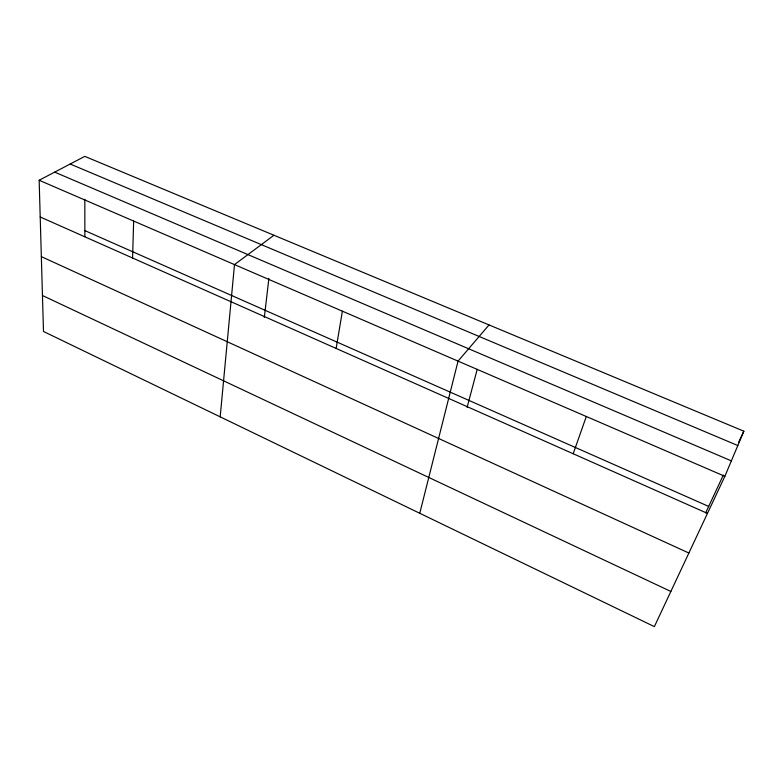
<?xml version="1.0" encoding="UTF-8"?>
<svg xmlns="http://www.w3.org/2000/svg" width="783" height="783" viewBox="0 0 783 783"><rect width="100%" height="100%" fill="white"/><g stroke="black" fill="none" stroke-linecap="round" stroke-linejoin="round"><path stroke-width="1.17" d="M132.572 257.999L133.648 221.051M220.18 416.85L234.499 264.595L273.933 235.252M264.321 317.477L268.882 278.435M336.142 348.435L342.386 311.174M419.766 513.276L458.055 361.12L489.032 324.935M467.099 407.366L477.209 369.351M573.195 453.749L586.301 416.497M724.852 476.318L743.85 431.188L84.789 156.375L39.15 180.256L43.486 331.473L654.363 626.625L724.852 476.318L39.15 180.256M705.649 512.914L723.335 475.066M738.702 442.189L743.85 431.188M70.176 164.019L737.811 445.537M54.663 172.133L731.361 460.864M84.867 230.603L708.684 506.425M40.197 216.969L707.46 513.403M41.342 256.638L688.874 553.033M42.448 295.514L670.845 591.459M84.828 199.254L84.867 236.72"/></g></svg>
